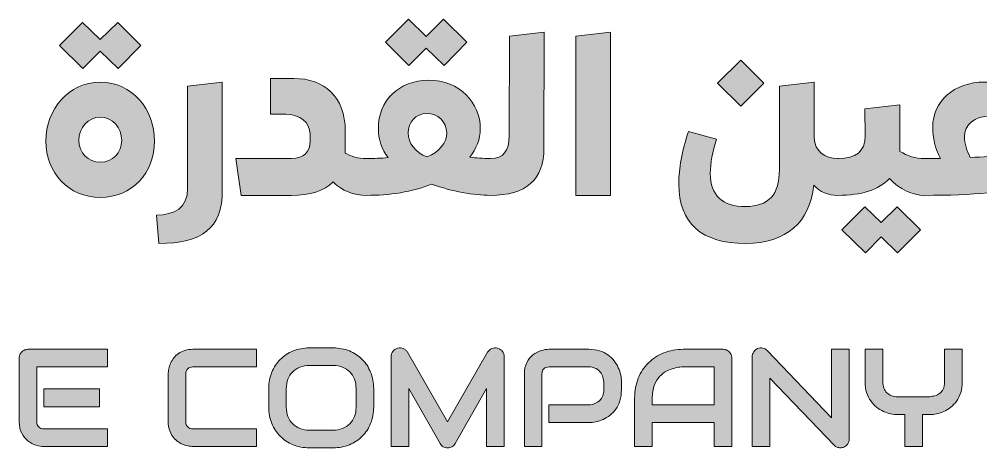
# Model space of a CAD drawing. Header units: millimetres. Extents: x 81 to 1251, y -181 to -29.
# Drawn here: x 1065.4 to 1128, y -120.3 to -92.3 of the extents above; entities that cross this region are included whole.
import ezdxf

# ---------------------------------------------------------------- set-up
doc = ezdxf.new("R2010")
doc.units = ezdxf.units.MM
doc.header["$MEASUREMENT"] = 0
doc.layers.add('Layer 1', color=7, linetype='Continuous', lineweight=0)

# ---------------------------------------------------------------- blocks, each defined once
blk = doc.blocks.new('Block_11')
at = {"layer": 'Layer 1', "true_color": 0x00b9ad, "transparency": 33554687}
h = blk.add_hatch(color=122, dxfattribs=at)
h.dxf.hatch_style = 2
edge = h.paths.add_edge_path()
edge.add_spline(control_points=[(1065.713, -113.878), (1065.643, -113.908), (1065.581, -113.949), (1065.53, -114.002), (1065.478, -114.055), (1065.438, -114.117), (1065.408, -114.187), (1065.379, -114.258), (1065.364, -114.333), (1065.364, -114.412), (1065.364, -114.412), (1065.364, -118.552), (1065.364, -118.552), (1065.364, -118.849), (1065.418, -119.1), (1065.525, -119.304), (1065.633, -119.509), (1065.767, -119.675), (1065.927, -119.803), (1066.087, -119.931), (1066.261, -120.023), (1066.45, -120.079), (1066.638, -120.135), (1066.812, -120.163), (1066.971, -120.163), (1066.971, -120.163), (1071.11, -120.163), (1071.11, -120.163), (1071.11, -120.163), (1071.11, -119.016), (1071.11, -119.016), (1071.11, -119.016), (1066.979, -119.016), (1066.979, -119.016), (1066.826, -119.016), (1066.71, -118.976), (1066.631, -118.896), (1066.552, -118.817), (1066.512, -118.702), (1066.512, -118.552), (1066.512, -118.552), (1066.512, -114.982), (1066.512, -114.982), (1066.512, -114.982), (1071.11, -114.982), (1071.11, -114.982), (1071.11, -114.982), (1071.11, -113.834), (1071.11, -113.834), (1071.11, -113.834), (1065.942, -113.834), (1065.942, -113.834), (1065.86, -113.834), (1065.783, -113.849), (1065.713, -113.878)], knot_values=[0, 0, 0, 0, 1, 1, 1, 2, 2, 2, 3, 3, 3, 4, 4, 4, 5, 5, 5, 6, 6, 6, 7, 7, 7, 8, 8, 8, 9, 9, 9, 10, 10, 10, 11, 11, 11, 12, 12, 12, 13, 13, 13, 14, 14, 14, 15, 15, 15, 16, 16, 16, 17, 17, 17, 18, 18, 18, 18], degree=3, periodic=0)
h = blk.add_hatch(color=122, dxfattribs=at)
h.dxf.hatch_style = 2
edge = h.paths.add_edge_path()
edge.add_spline(control_points=[(1076.154, -113.909), (1075.998, -113.959), (1075.86, -114.026), (1075.742, -114.11), (1075.622, -114.194), (1075.52, -114.291), (1075.435, -114.399), (1075.35, -114.508), (1075.28, -114.622), (1075.227, -114.741), (1075.174, -114.86), (1075.135, -114.981), (1075.11, -115.103), (1075.086, -115.225), (1075.072, -115.339), (1075.072, -115.445), (1075.072, -115.445), (1075.072, -118.552), (1075.072, -118.552), (1075.072, -118.749), (1075.098, -118.926), (1075.148, -119.084), (1075.198, -119.241), (1075.265, -119.38), (1075.349, -119.499), (1075.433, -119.618), (1075.529, -119.719), (1075.637, -119.803), (1075.746, -119.887), (1075.86, -119.956), (1075.98, -120.008), (1076.099, -120.061), (1076.22, -120.1), (1076.342, -120.125), (1076.463, -120.15), (1076.578, -120.163), (1076.684, -120.163), (1076.684, -120.163), (1080.823, -120.163), (1080.823, -120.163), (1080.823, -120.163), (1080.823, -119.016), (1080.823, -119.016), (1080.823, -119.016), (1076.684, -119.016), (1076.684, -119.016), (1076.536, -119.016), (1076.422, -118.975), (1076.342, -118.894), (1076.261, -118.813), (1076.22, -118.699), (1076.22, -118.552), (1076.22, -118.552), (1076.22, -115.454), (1076.22, -115.454), (1076.22, -115.298), (1076.26, -115.18), (1076.339, -115.101), (1076.418, -115.021), (1076.533, -114.982), (1076.684, -114.982), (1076.684, -114.982), (1080.823, -114.982), (1080.823, -114.982), (1080.823, -114.982), (1080.823, -113.834), (1080.823, -113.834), (1080.823, -113.834), (1076.684, -113.834), (1076.684, -113.834), (1076.487, -113.834), (1076.31, -113.859), (1076.154, -113.909)], knot_values=[0, 0, 0, 0, 1, 1, 1, 2, 2, 2, 3, 3, 3, 4, 4, 4, 5, 5, 5, 6, 6, 6, 7, 7, 7, 8, 8, 8, 9, 9, 9, 10, 10, 10, 11, 11, 11, 12, 12, 12, 13, 13, 13, 14, 14, 14, 15, 15, 15, 16, 16, 16, 17, 17, 17, 18, 18, 18, 19, 19, 19, 20, 20, 20, 21, 21, 21, 22, 22, 22, 23, 23, 23, 24, 24, 24, 24], degree=3, periodic=0)
h = blk.add_hatch(color=122, dxfattribs=at)
h.dxf.hatch_style = 2
edge = h.paths.add_edge_path()
edge.add_spline(control_points=[(1087.311, -117.603), (1087.311, -117.83), (1087.274, -118.035), (1087.202, -118.219), (1087.13, -118.403), (1087.028, -118.56), (1086.895, -118.691), (1086.763, -118.822), (1086.605, -118.924), (1086.421, -118.995), (1086.237, -119.068), (1086.034, -119.104), (1085.81, -119.104), (1085.81, -119.104), (1084.265, -119.104), (1084.265, -119.104), (1084.042, -119.104), (1083.838, -119.068), (1083.654, -118.995), (1083.47, -118.924), (1083.312, -118.822), (1083.179, -118.691), (1083.047, -118.56), (1082.945, -118.403), (1082.873, -118.219), (1082.801, -118.035), (1082.765, -117.83), (1082.765, -117.603), (1082.765, -117.603), (1082.765, -116.394), (1082.765, -116.394), (1082.765, -116.167), (1082.801, -115.962), (1082.873, -115.778), (1082.945, -115.595), (1083.047, -115.437), (1083.179, -115.306), (1083.312, -115.175), (1083.47, -115.074), (1083.654, -115.002), (1083.838, -114.929), (1084.042, -114.894), (1084.265, -114.894), (1084.265, -114.894), (1085.819, -114.894), (1085.819, -114.894), (1086.039, -114.894), (1086.242, -114.929), (1086.426, -115.002), (1086.61, -115.074), (1086.766, -115.175), (1086.898, -115.306), (1087.029, -115.437), (1087.13, -115.595), (1087.202, -115.778), (1087.274, -115.962), (1087.311, -116.167), (1087.311, -116.394), (1087.311, -116.394), (1087.311, -117.603), (1087.311, -117.603)], knot_values=[0, 0, 0, 0, 1, 1, 1, 2, 2, 2, 3, 3, 3, 4, 4, 4, 5, 5, 5, 6, 6, 6, 7, 7, 7, 8, 8, 8, 9, 9, 9, 10, 10, 10, 11, 11, 11, 12, 12, 12, 13, 13, 13, 14, 14, 14, 15, 15, 15, 16, 16, 16, 17, 17, 17, 18, 18, 18, 19, 19, 19, 20, 20, 20, 20], degree=3, periodic=0)
edge = h.paths.add_edge_path()
edge.add_spline(control_points=[(1087.707, -114.494), (1087.472, -114.26), (1087.193, -114.077), (1086.871, -113.945), (1086.549, -113.812), (1086.198, -113.746), (1085.819, -113.746), (1085.819, -113.746), (1084.265, -113.746), (1084.265, -113.746), (1083.886, -113.746), (1083.534, -113.812), (1083.21, -113.945), (1082.887, -114.077), (1082.607, -114.26), (1082.372, -114.494), (1082.137, -114.728), (1081.952, -115.007), (1081.818, -115.333), (1081.684, -115.658), (1081.618, -116.011), (1081.618, -116.394), (1081.618, -116.394), (1081.618, -117.603), (1081.618, -117.603), (1081.618, -117.989), (1081.684, -118.343), (1081.818, -118.667), (1081.952, -118.99), (1082.137, -119.27), (1082.372, -119.505), (1082.607, -119.741), (1082.887, -119.924), (1083.21, -120.055), (1083.534, -120.186), (1083.886, -120.251), (1084.265, -120.251), (1084.265, -120.251), (1085.819, -120.251), (1085.819, -120.251), (1086.198, -120.251), (1086.549, -120.186), (1086.871, -120.055), (1087.193, -119.924), (1087.472, -119.741), (1087.707, -119.505), (1087.943, -119.27), (1088.126, -118.99), (1088.259, -118.667), (1088.392, -118.343), (1088.458, -117.989), (1088.458, -117.603), (1088.458, -117.603), (1088.458, -116.394), (1088.458, -116.394), (1088.458, -116.011), (1088.392, -115.658), (1088.259, -115.333), (1088.126, -115.007), (1087.943, -114.728), (1087.707, -114.494)], knot_values=[0, 0, 0, 0, 1, 1, 1, 2, 2, 2, 3, 3, 3, 4, 4, 4, 5, 5, 5, 6, 6, 6, 7, 7, 7, 8, 8, 8, 9, 9, 9, 10, 10, 10, 11, 11, 11, 12, 12, 12, 13, 13, 13, 14, 14, 14, 15, 15, 15, 16, 16, 16, 17, 17, 17, 18, 18, 18, 19, 19, 19, 20, 20, 20, 20], degree=3, periodic=0)
h = blk.add_hatch(color=122, dxfattribs=at)
h.dxf.hatch_style = 2
edge = h.paths.add_edge_path()
edge.add_spline(control_points=[(1096.534, -113.764), (1096.405, -113.731), (1096.281, -113.739), (1096.161, -113.786), (1096.043, -113.833), (1095.949, -113.913), (1095.881, -114.024), (1095.881, -114.024), (1093.268, -118.565), (1093.268, -118.565), (1093.268, -118.565), (1090.656, -114.024), (1090.656, -114.024), (1090.624, -113.968), (1090.584, -113.92), (1090.537, -113.881), (1090.489, -113.841), (1090.437, -113.81), (1090.38, -113.788), (1090.322, -113.766), (1090.263, -113.753), (1090.201, -113.748), (1090.139, -113.744), (1090.078, -113.749), (1090.016, -113.764), (1089.889, -113.799), (1089.788, -113.868), (1089.709, -113.971), (1089.632, -114.074), (1089.592, -114.192), (1089.592, -114.324), (1089.592, -114.324), (1089.592, -120.163), (1089.592, -120.163), (1089.592, -120.163), (1090.74, -120.163), (1090.74, -120.163), (1090.74, -120.163), (1090.74, -116.394), (1090.74, -116.394), (1090.74, -116.394), (1092.783, -119.973), (1092.783, -119.973), (1092.833, -120.064), (1092.901, -120.133), (1092.988, -120.18), (1093.075, -120.228), (1093.168, -120.251), (1093.268, -120.251), (1093.371, -120.251), (1093.468, -120.228), (1093.558, -120.18), (1093.647, -120.133), (1093.717, -120.064), (1093.767, -119.973), (1093.767, -119.973), (1095.802, -116.394), (1095.802, -116.394), (1095.802, -116.394), (1095.802, -120.163), (1095.802, -120.163), (1095.802, -120.163), (1096.958, -120.163), (1096.958, -120.163), (1096.958, -120.163), (1096.958, -114.324), (1096.958, -114.324), (1096.958, -114.192), (1096.918, -114.074), (1096.839, -113.971), (1096.759, -113.868), (1096.658, -113.799), (1096.534, -113.764)], knot_values=[0, 0, 0, 0, 1, 1, 1, 2, 2, 2, 3, 3, 3, 4, 4, 4, 5, 5, 5, 6, 6, 6, 7, 7, 7, 8, 8, 8, 9, 9, 9, 10, 10, 10, 11, 11, 11, 12, 12, 12, 13, 13, 13, 14, 14, 14, 15, 15, 15, 16, 16, 16, 17, 17, 17, 18, 18, 18, 19, 19, 19, 20, 20, 20, 21, 21, 21, 22, 22, 22, 23, 23, 23, 24, 24, 24, 24], degree=3, periodic=0)
h = blk.add_hatch(color=122, dxfattribs=at)
h.dxf.hatch_style = 2
edge = h.paths.add_edge_path()
edge.add_spline(control_points=[(1104.392, -115.033), (1104.32, -114.875), (1104.229, -114.724), (1104.119, -114.58), (1104.008, -114.436), (1103.874, -114.309), (1103.717, -114.199), (1103.56, -114.088), (1103.378, -114), (1103.172, -113.933), (1102.966, -113.867), (1102.734, -113.834), (1102.474, -113.834), (1102.474, -113.834), (1099.879, -113.834), (1099.879, -113.834), (1099.721, -113.834), (1099.547, -113.863), (1099.359, -113.92), (1099.171, -113.978), (1098.996, -114.07), (1098.836, -114.196), (1098.676, -114.323), (1098.542, -114.489), (1098.434, -114.695), (1098.327, -114.901), (1098.273, -115.151), (1098.273, -115.445), (1098.273, -115.445), (1098.273, -120.163), (1098.273, -120.163), (1098.273, -120.163), (1099.421, -120.163), (1099.421, -120.163), (1099.421, -120.163), (1099.421, -115.445), (1099.421, -115.445), (1099.421, -115.295), (1099.46, -115.18), (1099.539, -115.101), (1099.619, -115.021), (1099.735, -114.982), (1099.889, -114.982), (1099.889, -114.982), (1102.474, -114.982), (1102.474, -114.982), (1102.624, -114.982), (1102.757, -115.006), (1102.872, -115.055), (1102.987, -115.103), (1103.085, -115.17), (1103.165, -115.255), (1103.246, -115.341), (1103.31, -115.444), (1103.357, -115.564), (1103.404, -115.685), (1103.435, -115.817), (1103.45, -115.961), (1103.45, -115.961), (1103.45, -116.482), (1103.45, -116.482), (1103.45, -116.629), (1103.426, -116.761), (1103.38, -116.877), (1103.332, -116.993), (1103.266, -117.093), (1103.181, -117.175), (1103.095, -117.257), (1102.993, -117.323), (1102.874, -117.371), (1102.755, -117.42), (1102.622, -117.45), (1102.474, -117.462), (1102.474, -117.462), (1099.879, -117.462), (1099.879, -117.462), (1099.879, -117.462), (1099.879, -118.61), (1099.879, -118.61), (1099.879, -118.61), (1102.474, -118.61), (1102.474, -118.61), (1102.616, -118.61), (1102.766, -118.593), (1102.927, -118.561), (1103.087, -118.528), (1103.246, -118.477), (1103.404, -118.407), (1103.561, -118.336), (1103.712, -118.245), (1103.856, -118.133), (1104, -118.021), (1104.127, -117.886), (1104.237, -117.729), (1104.348, -117.572), (1104.435, -117.39), (1104.5, -117.184), (1104.565, -116.978), (1104.597, -116.744), (1104.597, -116.482), (1104.597, -116.482), (1104.597, -115.961), (1104.597, -115.961), (1104.597, -115.82), (1104.581, -115.67), (1104.549, -115.509), (1104.516, -115.349), (1104.464, -115.19), (1104.392, -115.033)], knot_values=[0, 0, 0, 0, 1, 1, 1, 2, 2, 2, 3, 3, 3, 4, 4, 4, 5, 5, 5, 6, 6, 6, 7, 7, 7, 8, 8, 8, 9, 9, 9, 10, 10, 10, 11, 11, 11, 12, 12, 12, 13, 13, 13, 14, 14, 14, 15, 15, 15, 16, 16, 16, 17, 17, 17, 18, 18, 18, 19, 19, 19, 20, 20, 20, 21, 21, 21, 22, 22, 22, 23, 23, 23, 24, 24, 24, 25, 25, 25, 26, 26, 26, 27, 27, 27, 28, 28, 28, 29, 29, 29, 30, 30, 30, 31, 31, 31, 32, 32, 32, 33, 33, 33, 34, 34, 34, 35, 35, 35, 36, 36, 36, 36], degree=3, periodic=0)
h = blk.add_hatch(color=122, dxfattribs=at)
h.dxf.hatch_style = 2
edge = h.paths.add_edge_path()
edge.add_spline(control_points=[(1110.639, -117.462), (1110.639, -117.462), (1106.605, -117.462), (1106.605, -117.462), (1106.605, -117.462), (1106.605, -116.998), (1106.605, -116.998), (1106.605, -116.678), (1106.65, -116.405), (1106.74, -116.18), (1106.829, -115.955), (1106.943, -115.767), (1107.081, -115.617), (1107.22, -115.467), (1107.371, -115.35), (1107.536, -115.264), (1107.701, -115.179), (1107.858, -115.116), (1108.006, -115.075), (1108.155, -115.033), (1108.285, -115.007), (1108.399, -114.997), (1108.512, -114.987), (1108.587, -114.982), (1108.621, -114.982), (1108.621, -114.982), (1110.639, -114.982), (1110.639, -114.982), (1110.639, -114.982), (1110.639, -117.462), (1110.639, -117.462)], knot_values=[0, 0, 0, 0, 1, 1, 1, 2, 2, 2, 3, 3, 3, 4, 4, 4, 5, 5, 5, 6, 6, 6, 7, 7, 7, 8, 8, 8, 9, 9, 9, 10, 10, 10, 10], degree=3, periodic=0)
edge = h.paths.add_edge_path()
edge.add_spline(control_points=[(1111.619, -114.002), (1111.565, -113.949), (1111.504, -113.908), (1111.433, -113.878), (1111.362, -113.849), (1111.287, -113.834), (1111.208, -113.834), (1111.208, -113.834), (1108.621, -113.834), (1108.621, -113.834), (1108.166, -113.834), (1107.745, -113.913), (1107.359, -114.068), (1106.974, -114.224), (1106.641, -114.442), (1106.358, -114.721), (1106.075, -115.001), (1105.855, -115.335), (1105.696, -115.723), (1105.537, -116.112), (1105.458, -116.537), (1105.458, -116.998), (1105.458, -116.998), (1105.458, -120.163), (1105.458, -120.163), (1105.458, -120.163), (1106.605, -120.163), (1106.605, -120.163), (1106.605, -120.163), (1106.605, -118.61), (1106.605, -118.61), (1106.605, -118.61), (1110.639, -118.61), (1110.639, -118.61), (1110.639, -118.61), (1110.639, -120.163), (1110.639, -120.163), (1110.639, -120.163), (1111.786, -120.163), (1111.786, -120.163), (1111.786, -120.163), (1111.786, -114.412), (1111.786, -114.412), (1111.786, -114.333), (1111.771, -114.258), (1111.742, -114.187), (1111.712, -114.117), (1111.671, -114.055), (1111.619, -114.002)], knot_values=[0, 0, 0, 0, 1, 1, 1, 2, 2, 2, 3, 3, 3, 4, 4, 4, 5, 5, 5, 6, 6, 6, 7, 7, 7, 8, 8, 8, 9, 9, 9, 10, 10, 10, 11, 11, 11, 12, 12, 12, 13, 13, 13, 14, 14, 14, 15, 15, 15, 16, 16, 16, 16], degree=3, periodic=0)
h = blk.add_hatch(color=122, dxfattribs=at)
h.dxf.hatch_style = 2
edge = h.paths.add_edge_path()
edge.add_spline(control_points=[(1118.295, -118.292), (1118.295, -118.292), (1114.103, -113.918), (1114.103, -113.918), (1114.02, -113.833), (1113.922, -113.779), (1113.807, -113.757), (1113.693, -113.735), (1113.58, -113.746), (1113.471, -113.79), (1113.369, -113.837), (1113.284, -113.909), (1113.218, -114.004), (1113.152, -114.1), (1113.118, -114.207), (1113.118, -114.324), (1113.118, -114.324), (1113.118, -120.163), (1113.118, -120.163), (1113.118, -120.163), (1114.266, -120.163), (1114.266, -120.163), (1114.266, -120.163), (1114.266, -115.706), (1114.266, -115.706), (1114.266, -115.706), (1118.459, -120.083), (1118.459, -120.083), (1118.515, -120.142), (1118.578, -120.185), (1118.651, -120.211), (1118.723, -120.238), (1118.794, -120.251), (1118.865, -120.251), (1118.944, -120.251), (1119.019, -120.236), (1119.09, -120.207), (1119.161, -120.178), (1119.221, -120.137), (1119.273, -120.086), (1119.324, -120.034), (1119.365, -119.973), (1119.396, -119.902), (1119.428, -119.832), (1119.442, -119.755), (1119.442, -119.673), (1119.442, -119.673), (1119.442, -113.834), (1119.442, -113.834), (1119.442, -113.834), (1118.295, -113.834), (1118.295, -113.834), (1118.295, -113.834), (1118.295, -118.292), (1118.295, -118.292)], knot_values=[0, 0, 0, 0, 1, 1, 1, 2, 2, 2, 3, 3, 3, 4, 4, 4, 5, 5, 5, 6, 6, 6, 7, 7, 7, 8, 8, 8, 9, 9, 9, 10, 10, 10, 11, 11, 11, 12, 12, 12, 13, 13, 13, 14, 14, 14, 15, 15, 15, 16, 16, 16, 17, 17, 17, 18, 18, 18, 18], degree=3, periodic=0)
h = blk.add_hatch(color=122, dxfattribs=at)
h.dxf.hatch_style = 2
edge = h.paths.add_edge_path()
edge.add_spline(control_points=[(1125.656, -115.952), (1125.656, -116.153), (1125.626, -116.313), (1125.564, -116.434), (1125.502, -116.554), (1125.424, -116.648), (1125.33, -116.716), (1125.235, -116.784), (1125.131, -116.832), (1125.016, -116.86), (1124.902, -116.887), (1124.79, -116.91), (1124.681, -116.928), (1124.681, -116.928), (1122.612, -116.928), (1122.612, -116.928), (1122.461, -116.928), (1122.325, -116.905), (1122.203, -116.86), (1122.081, -116.814), (1121.977, -116.749), (1121.892, -116.663), (1121.807, -116.578), (1121.741, -116.476), (1121.693, -116.357), (1121.646, -116.237), (1121.623, -116.103), (1121.623, -115.952), (1121.623, -115.952), (1121.623, -113.834), (1121.623, -113.834), (1121.623, -113.834), (1120.475, -113.834), (1120.475, -113.834), (1120.475, -113.834), (1120.475, -115.952), (1120.475, -115.952), (1120.475, -116.212), (1120.509, -116.445), (1120.575, -116.652), (1120.641, -116.86), (1120.729, -117.042), (1120.84, -117.199), (1120.95, -117.357), (1121.077, -117.491), (1121.221, -117.603), (1121.365, -117.715), (1121.516, -117.807), (1121.673, -117.879), (1121.831, -117.951), (1121.99, -118.003), (1122.15, -118.036), (1122.31, -118.068), (1122.461, -118.084), (1122.602, -118.084), (1122.602, -118.084), (1123.061, -118.084), (1123.061, -118.084), (1123.061, -118.084), (1123.061, -120.163), (1123.061, -120.163), (1123.061, -120.163), (1124.218, -120.163), (1124.218, -120.163), (1124.218, -120.163), (1124.218, -118.084), (1124.218, -118.084), (1124.218, -118.084), (1124.681, -118.084), (1124.681, -118.084), (1124.822, -118.084), (1124.973, -118.068), (1125.134, -118.036), (1125.294, -118.003), (1125.452, -117.951), (1125.608, -117.879), (1125.764, -117.807), (1125.915, -117.715), (1126.061, -117.603), (1126.206, -117.491), (1126.333, -117.357), (1126.442, -117.199), (1126.551, -117.042), (1126.638, -116.86), (1126.705, -116.654), (1126.771, -116.448), (1126.804, -116.214), (1126.804, -115.952), (1126.804, -115.952), (1126.804, -113.834), (1126.804, -113.834), (1126.804, -113.834), (1125.656, -113.834), (1125.656, -113.834), (1125.656, -113.834), (1125.656, -115.952), (1125.656, -115.952)], knot_values=[0, 0, 0, 0, 1, 1, 1, 2, 2, 2, 3, 3, 3, 4, 4, 4, 5, 5, 5, 6, 6, 6, 7, 7, 7, 8, 8, 8, 9, 9, 9, 10, 10, 10, 11, 11, 11, 12, 12, 12, 13, 13, 13, 14, 14, 14, 15, 15, 15, 16, 16, 16, 17, 17, 17, 18, 18, 18, 19, 19, 19, 20, 20, 20, 21, 21, 21, 22, 22, 22, 23, 23, 23, 24, 24, 24, 25, 25, 25, 26, 26, 26, 27, 27, 27, 28, 28, 28, 29, 29, 29, 30, 30, 30, 31, 31, 31, 32, 32, 32, 32], degree=3, periodic=0)
h = blk.add_hatch(color=122, dxfattribs=at)
h.dxf.hatch_style = 2
h.paths.add_polyline_path([(1070.593, -117.577), (1070.593, -116.421), (1066.971, -116.421), (1066.971, -117.577)])
at = {"layer": 'Layer 1'}
blk.add_lwpolyline([(1070.593, -117.577), (1070.593, -116.421), (1066.971, -116.421), (1066.971, -117.577)], close=True, dxfattribs=at)
for points, knots in [([(1065.713, -113.878), (1065.643, -113.908), (1065.581, -113.949), (1065.53, -114.002), (1065.478, -114.055), (1065.438, -114.117), (1065.408, -114.187), (1065.379, -114.258), (1065.364, -114.333), (1065.364, -114.412), (1065.364, -114.412), (1065.364, -118.552), (1065.364, -118.552), (1065.364, -118.849), (1065.418, -119.1), (1065.525, -119.304), (1065.633, -119.509), (1065.767, -119.675), (1065.927, -119.803), (1066.087, -119.931), (1066.261, -120.023), (1066.45, -120.079), (1066.638, -120.135), (1066.812, -120.163), (1066.971, -120.163), (1066.971, -120.163), (1071.11, -120.163), (1071.11, -120.163), (1071.11, -120.163), (1071.11, -119.016), (1071.11, -119.016), (1071.11, -119.016), (1066.979, -119.016), (1066.979, -119.016), (1066.826, -119.016), (1066.71, -118.976), (1066.631, -118.896), (1066.552, -118.817), (1066.512, -118.702), (1066.512, -118.552), (1066.512, -118.552), (1066.512, -114.982), (1066.512, -114.982), (1066.512, -114.982), (1071.11, -114.982), (1071.11, -114.982), (1071.11, -114.982), (1071.11, -113.834), (1071.11, -113.834), (1071.11, -113.834), (1065.942, -113.834), (1065.942, -113.834), (1065.86, -113.834), (1065.783, -113.849), (1065.713, -113.878)], [0, 0, 0, 0, 1, 1, 1, 2, 2, 2, 3, 3, 3, 4, 4, 4, 5, 5, 5, 6, 6, 6, 7, 7, 7, 8, 8, 8, 9, 9, 9, 10, 10, 10, 11, 11, 11, 12, 12, 12, 13, 13, 13, 14, 14, 14, 15, 15, 15, 16, 16, 16, 17, 17, 17, 18, 18, 18, 18]), ([(1076.154, -113.909), (1075.998, -113.959), (1075.86, -114.026), (1075.742, -114.11), (1075.622, -114.194), (1075.52, -114.291), (1075.435, -114.399), (1075.35, -114.508), (1075.28, -114.622), (1075.227, -114.741), (1075.174, -114.86), (1075.135, -114.981), (1075.11, -115.103), (1075.086, -115.225), (1075.072, -115.339), (1075.072, -115.445), (1075.072, -115.445), (1075.072, -118.552), (1075.072, -118.552), (1075.072, -118.749), (1075.098, -118.926), (1075.148, -119.084), (1075.198, -119.241), (1075.265, -119.38), (1075.349, -119.499), (1075.433, -119.618), (1075.529, -119.719), (1075.637, -119.803), (1075.746, -119.887), (1075.86, -119.956), (1075.98, -120.008), (1076.099, -120.061), (1076.22, -120.1), (1076.342, -120.125), (1076.463, -120.15), (1076.578, -120.163), (1076.684, -120.163), (1076.684, -120.163), (1080.823, -120.163), (1080.823, -120.163), (1080.823, -120.163), (1080.823, -119.016), (1080.823, -119.016), (1080.823, -119.016), (1076.684, -119.016), (1076.684, -119.016), (1076.536, -119.016), (1076.422, -118.975), (1076.342, -118.894), (1076.261, -118.813), (1076.22, -118.699), (1076.22, -118.552), (1076.22, -118.552), (1076.22, -115.454), (1076.22, -115.454), (1076.22, -115.298), (1076.26, -115.18), (1076.339, -115.101), (1076.418, -115.021), (1076.533, -114.982), (1076.684, -114.982), (1076.684, -114.982), (1080.823, -114.982), (1080.823, -114.982), (1080.823, -114.982), (1080.823, -113.834), (1080.823, -113.834), (1080.823, -113.834), (1076.684, -113.834), (1076.684, -113.834), (1076.487, -113.834), (1076.31, -113.859), (1076.154, -113.909)], [0, 0, 0, 0, 1, 1, 1, 2, 2, 2, 3, 3, 3, 4, 4, 4, 5, 5, 5, 6, 6, 6, 7, 7, 7, 8, 8, 8, 9, 9, 9, 10, 10, 10, 11, 11, 11, 12, 12, 12, 13, 13, 13, 14, 14, 14, 15, 15, 15, 16, 16, 16, 17, 17, 17, 18, 18, 18, 19, 19, 19, 20, 20, 20, 21, 21, 21, 22, 22, 22, 23, 23, 23, 24, 24, 24, 24]), ([(1087.707, -114.494), (1087.472, -114.26), (1087.193, -114.077), (1086.871, -113.945), (1086.549, -113.812), (1086.198, -113.746), (1085.819, -113.746), (1085.819, -113.746), (1084.265, -113.746), (1084.265, -113.746), (1083.886, -113.746), (1083.534, -113.812), (1083.21, -113.945), (1082.887, -114.077), (1082.607, -114.26), (1082.372, -114.494), (1082.137, -114.728), (1081.952, -115.007), (1081.818, -115.333), (1081.684, -115.658), (1081.618, -116.011), (1081.618, -116.394), (1081.618, -116.394), (1081.618, -117.603), (1081.618, -117.603), (1081.618, -117.989), (1081.684, -118.343), (1081.818, -118.667), (1081.952, -118.99), (1082.137, -119.27), (1082.372, -119.505), (1082.607, -119.741), (1082.887, -119.924), (1083.21, -120.055), (1083.534, -120.186), (1083.886, -120.251), (1084.265, -120.251), (1084.265, -120.251), (1085.819, -120.251), (1085.819, -120.251), (1086.198, -120.251), (1086.549, -120.186), (1086.871, -120.055), (1087.193, -119.924), (1087.472, -119.741), (1087.707, -119.505), (1087.943, -119.27), (1088.126, -118.99), (1088.259, -118.667), (1088.392, -118.343), (1088.458, -117.989), (1088.458, -117.603), (1088.458, -117.603), (1088.458, -116.394), (1088.458, -116.394), (1088.458, -116.011), (1088.392, -115.658), (1088.259, -115.333), (1088.126, -115.007), (1087.943, -114.728), (1087.707, -114.494)], [0, 0, 0, 0, 1, 1, 1, 2, 2, 2, 3, 3, 3, 4, 4, 4, 5, 5, 5, 6, 6, 6, 7, 7, 7, 8, 8, 8, 9, 9, 9, 10, 10, 10, 11, 11, 11, 12, 12, 12, 13, 13, 13, 14, 14, 14, 15, 15, 15, 16, 16, 16, 17, 17, 17, 18, 18, 18, 19, 19, 19, 20, 20, 20, 20]), ([(1096.534, -113.764), (1096.405, -113.731), (1096.281, -113.739), (1096.161, -113.786), (1096.043, -113.833), (1095.949, -113.913), (1095.881, -114.024), (1095.881, -114.024), (1093.268, -118.565), (1093.268, -118.565), (1093.268, -118.565), (1090.656, -114.024), (1090.656, -114.024), (1090.624, -113.968), (1090.584, -113.92), (1090.537, -113.881), (1090.489, -113.841), (1090.437, -113.81), (1090.38, -113.788), (1090.322, -113.766), (1090.263, -113.753), (1090.201, -113.748), (1090.139, -113.744), (1090.078, -113.749), (1090.016, -113.764), (1089.889, -113.799), (1089.788, -113.868), (1089.709, -113.971), (1089.632, -114.074), (1089.592, -114.192), (1089.592, -114.324), (1089.592, -114.324), (1089.592, -120.163), (1089.592, -120.163), (1089.592, -120.163), (1090.74, -120.163), (1090.74, -120.163), (1090.74, -120.163), (1090.74, -116.394), (1090.74, -116.394), (1090.74, -116.394), (1092.783, -119.973), (1092.783, -119.973), (1092.833, -120.064), (1092.901, -120.133), (1092.988, -120.18), (1093.075, -120.228), (1093.168, -120.251), (1093.268, -120.251), (1093.371, -120.251), (1093.468, -120.228), (1093.558, -120.18), (1093.647, -120.133), (1093.717, -120.064), (1093.767, -119.973), (1093.767, -119.973), (1095.802, -116.394), (1095.802, -116.394), (1095.802, -116.394), (1095.802, -120.163), (1095.802, -120.163), (1095.802, -120.163), (1096.958, -120.163), (1096.958, -120.163), (1096.958, -120.163), (1096.958, -114.324), (1096.958, -114.324), (1096.958, -114.192), (1096.918, -114.074), (1096.839, -113.971), (1096.759, -113.868), (1096.658, -113.799), (1096.534, -113.764)], [0, 0, 0, 0, 1, 1, 1, 2, 2, 2, 3, 3, 3, 4, 4, 4, 5, 5, 5, 6, 6, 6, 7, 7, 7, 8, 8, 8, 9, 9, 9, 10, 10, 10, 11, 11, 11, 12, 12, 12, 13, 13, 13, 14, 14, 14, 15, 15, 15, 16, 16, 16, 17, 17, 17, 18, 18, 18, 19, 19, 19, 20, 20, 20, 21, 21, 21, 22, 22, 22, 23, 23, 23, 24, 24, 24, 24]), ([(1104.392, -115.033), (1104.32, -114.875), (1104.229, -114.724), (1104.119, -114.58), (1104.008, -114.436), (1103.874, -114.309), (1103.717, -114.199), (1103.56, -114.088), (1103.378, -114), (1103.172, -113.933), (1102.966, -113.867), (1102.734, -113.834), (1102.474, -113.834), (1102.474, -113.834), (1099.879, -113.834), (1099.879, -113.834), (1099.721, -113.834), (1099.547, -113.863), (1099.359, -113.92), (1099.171, -113.978), (1098.996, -114.07), (1098.836, -114.196), (1098.676, -114.323), (1098.542, -114.489), (1098.434, -114.695), (1098.327, -114.901), (1098.273, -115.151), (1098.273, -115.445), (1098.273, -115.445), (1098.273, -120.163), (1098.273, -120.163), (1098.273, -120.163), (1099.421, -120.163), (1099.421, -120.163), (1099.421, -120.163), (1099.421, -115.445), (1099.421, -115.445), (1099.421, -115.295), (1099.46, -115.18), (1099.539, -115.101), (1099.619, -115.021), (1099.735, -114.982), (1099.889, -114.982), (1099.889, -114.982), (1102.474, -114.982), (1102.474, -114.982), (1102.624, -114.982), (1102.757, -115.006), (1102.872, -115.055), (1102.987, -115.103), (1103.085, -115.17), (1103.165, -115.255), (1103.246, -115.341), (1103.31, -115.444), (1103.357, -115.564), (1103.404, -115.685), (1103.435, -115.817), (1103.45, -115.961), (1103.45, -115.961), (1103.45, -116.482), (1103.45, -116.482), (1103.45, -116.629), (1103.426, -116.761), (1103.38, -116.877), (1103.332, -116.993), (1103.266, -117.093), (1103.181, -117.175), (1103.095, -117.257), (1102.993, -117.323), (1102.874, -117.371), (1102.755, -117.42), (1102.622, -117.45), (1102.474, -117.462), (1102.474, -117.462), (1099.879, -117.462), (1099.879, -117.462), (1099.879, -117.462), (1099.879, -118.61), (1099.879, -118.61), (1099.879, -118.61), (1102.474, -118.61), (1102.474, -118.61), (1102.616, -118.61), (1102.766, -118.593), (1102.927, -118.561), (1103.087, -118.528), (1103.246, -118.477), (1103.404, -118.407), (1103.561, -118.336), (1103.712, -118.245), (1103.856, -118.133), (1104, -118.021), (1104.127, -117.886), (1104.237, -117.729), (1104.348, -117.572), (1104.435, -117.39), (1104.5, -117.184), (1104.565, -116.978), (1104.597, -116.744), (1104.597, -116.482), (1104.597, -116.482), (1104.597, -115.961), (1104.597, -115.961), (1104.597, -115.82), (1104.581, -115.67), (1104.549, -115.509), (1104.516, -115.349), (1104.464, -115.19), (1104.392, -115.033)], [0, 0, 0, 0, 1, 1, 1, 2, 2, 2, 3, 3, 3, 4, 4, 4, 5, 5, 5, 6, 6, 6, 7, 7, 7, 8, 8, 8, 9, 9, 9, 10, 10, 10, 11, 11, 11, 12, 12, 12, 13, 13, 13, 14, 14, 14, 15, 15, 15, 16, 16, 16, 17, 17, 17, 18, 18, 18, 19, 19, 19, 20, 20, 20, 21, 21, 21, 22, 22, 22, 23, 23, 23, 24, 24, 24, 25, 25, 25, 26, 26, 26, 27, 27, 27, 28, 28, 28, 29, 29, 29, 30, 30, 30, 31, 31, 31, 32, 32, 32, 33, 33, 33, 34, 34, 34, 35, 35, 35, 36, 36, 36, 36]), ([(1111.619, -114.002), (1111.565, -113.949), (1111.504, -113.908), (1111.433, -113.878), (1111.362, -113.849), (1111.287, -113.834), (1111.208, -113.834), (1111.208, -113.834), (1108.621, -113.834), (1108.621, -113.834), (1108.166, -113.834), (1107.745, -113.913), (1107.359, -114.068), (1106.974, -114.224), (1106.641, -114.442), (1106.358, -114.721), (1106.075, -115.001), (1105.855, -115.335), (1105.696, -115.723), (1105.537, -116.112), (1105.458, -116.537), (1105.458, -116.998), (1105.458, -116.998), (1105.458, -120.163), (1105.458, -120.163), (1105.458, -120.163), (1106.605, -120.163), (1106.605, -120.163), (1106.605, -120.163), (1106.605, -118.61), (1106.605, -118.61), (1106.605, -118.61), (1110.639, -118.61), (1110.639, -118.61), (1110.639, -118.61), (1110.639, -120.163), (1110.639, -120.163), (1110.639, -120.163), (1111.786, -120.163), (1111.786, -120.163), (1111.786, -120.163), (1111.786, -114.412), (1111.786, -114.412), (1111.786, -114.333), (1111.771, -114.258), (1111.742, -114.187), (1111.712, -114.117), (1111.671, -114.055), (1111.619, -114.002)], [0, 0, 0, 0, 1, 1, 1, 2, 2, 2, 3, 3, 3, 4, 4, 4, 5, 5, 5, 6, 6, 6, 7, 7, 7, 8, 8, 8, 9, 9, 9, 10, 10, 10, 11, 11, 11, 12, 12, 12, 13, 13, 13, 14, 14, 14, 15, 15, 15, 16, 16, 16, 16]), ([(1118.295, -118.292), (1118.295, -118.292), (1114.103, -113.918), (1114.103, -113.918), (1114.02, -113.833), (1113.922, -113.779), (1113.807, -113.757), (1113.693, -113.735), (1113.58, -113.746), (1113.471, -113.79), (1113.369, -113.837), (1113.284, -113.909), (1113.218, -114.004), (1113.152, -114.1), (1113.118, -114.207), (1113.118, -114.324), (1113.118, -114.324), (1113.118, -120.163), (1113.118, -120.163), (1113.118, -120.163), (1114.266, -120.163), (1114.266, -120.163), (1114.266, -120.163), (1114.266, -115.706), (1114.266, -115.706), (1114.266, -115.706), (1118.459, -120.083), (1118.459, -120.083), (1118.515, -120.142), (1118.578, -120.185), (1118.651, -120.211), (1118.723, -120.238), (1118.794, -120.251), (1118.865, -120.251), (1118.944, -120.251), (1119.019, -120.236), (1119.09, -120.207), (1119.161, -120.178), (1119.221, -120.137), (1119.273, -120.086), (1119.324, -120.034), (1119.365, -119.973), (1119.396, -119.902), (1119.428, -119.832), (1119.442, -119.755), (1119.442, -119.673), (1119.442, -119.673), (1119.442, -113.834), (1119.442, -113.834), (1119.442, -113.834), (1118.295, -113.834), (1118.295, -113.834), (1118.295, -113.834), (1118.295, -118.292), (1118.295, -118.292)], [0, 0, 0, 0, 1, 1, 1, 2, 2, 2, 3, 3, 3, 4, 4, 4, 5, 5, 5, 6, 6, 6, 7, 7, 7, 8, 8, 8, 9, 9, 9, 10, 10, 10, 11, 11, 11, 12, 12, 12, 13, 13, 13, 14, 14, 14, 15, 15, 15, 16, 16, 16, 17, 17, 17, 18, 18, 18, 18]), ([(1125.656, -115.952), (1125.656, -116.153), (1125.626, -116.313), (1125.564, -116.434), (1125.502, -116.554), (1125.424, -116.648), (1125.33, -116.716), (1125.235, -116.784), (1125.131, -116.832), (1125.016, -116.86), (1124.902, -116.887), (1124.79, -116.91), (1124.681, -116.928), (1124.681, -116.928), (1122.612, -116.928), (1122.612, -116.928), (1122.461, -116.928), (1122.325, -116.905), (1122.203, -116.86), (1122.081, -116.814), (1121.977, -116.749), (1121.892, -116.663), (1121.807, -116.578), (1121.741, -116.476), (1121.693, -116.357), (1121.646, -116.237), (1121.623, -116.103), (1121.623, -115.952), (1121.623, -115.952), (1121.623, -113.834), (1121.623, -113.834), (1121.623, -113.834), (1120.475, -113.834), (1120.475, -113.834), (1120.475, -113.834), (1120.475, -115.952), (1120.475, -115.952), (1120.475, -116.212), (1120.509, -116.445), (1120.575, -116.652), (1120.641, -116.86), (1120.729, -117.042), (1120.84, -117.199), (1120.95, -117.357), (1121.077, -117.491), (1121.221, -117.603), (1121.365, -117.715), (1121.516, -117.807), (1121.673, -117.879), (1121.831, -117.951), (1121.99, -118.003), (1122.15, -118.036), (1122.31, -118.068), (1122.461, -118.084), (1122.602, -118.084), (1122.602, -118.084), (1123.061, -118.084), (1123.061, -118.084), (1123.061, -118.084), (1123.061, -120.163), (1123.061, -120.163), (1123.061, -120.163), (1124.218, -120.163), (1124.218, -120.163), (1124.218, -120.163), (1124.218, -118.084), (1124.218, -118.084), (1124.218, -118.084), (1124.681, -118.084), (1124.681, -118.084), (1124.822, -118.084), (1124.973, -118.068), (1125.134, -118.036), (1125.294, -118.003), (1125.452, -117.951), (1125.608, -117.879), (1125.764, -117.807), (1125.915, -117.715), (1126.061, -117.603), (1126.206, -117.491), (1126.333, -117.357), (1126.442, -117.199), (1126.551, -117.042), (1126.638, -116.86), (1126.705, -116.654), (1126.771, -116.448), (1126.804, -116.214), (1126.804, -115.952), (1126.804, -115.952), (1126.804, -113.834), (1126.804, -113.834), (1126.804, -113.834), (1125.656, -113.834), (1125.656, -113.834), (1125.656, -113.834), (1125.656, -115.952), (1125.656, -115.952)], [0, 0, 0, 0, 1, 1, 1, 2, 2, 2, 3, 3, 3, 4, 4, 4, 5, 5, 5, 6, 6, 6, 7, 7, 7, 8, 8, 8, 9, 9, 9, 10, 10, 10, 11, 11, 11, 12, 12, 12, 13, 13, 13, 14, 14, 14, 15, 15, 15, 16, 16, 16, 17, 17, 17, 18, 18, 18, 19, 19, 19, 20, 20, 20, 21, 21, 21, 22, 22, 22, 23, 23, 23, 24, 24, 24, 25, 25, 25, 26, 26, 26, 27, 27, 27, 28, 28, 28, 29, 29, 29, 30, 30, 30, 31, 31, 31, 32, 32, 32, 32]), ([(1087.311, -117.603), (1087.311, -117.83), (1087.274, -118.035), (1087.202, -118.219), (1087.13, -118.403), (1087.028, -118.56), (1086.895, -118.691), (1086.763, -118.822), (1086.605, -118.924), (1086.421, -118.995), (1086.237, -119.068), (1086.034, -119.104), (1085.81, -119.104), (1085.81, -119.104), (1084.265, -119.104), (1084.265, -119.104), (1084.042, -119.104), (1083.838, -119.068), (1083.654, -118.995), (1083.47, -118.924), (1083.312, -118.822), (1083.179, -118.691), (1083.047, -118.56), (1082.945, -118.403), (1082.873, -118.219), (1082.801, -118.035), (1082.765, -117.83), (1082.765, -117.603), (1082.765, -117.603), (1082.765, -116.394), (1082.765, -116.394), (1082.765, -116.167), (1082.801, -115.962), (1082.873, -115.778), (1082.945, -115.595), (1083.047, -115.437), (1083.179, -115.306), (1083.312, -115.175), (1083.47, -115.074), (1083.654, -115.002), (1083.838, -114.929), (1084.042, -114.894), (1084.265, -114.894), (1084.265, -114.894), (1085.819, -114.894), (1085.819, -114.894), (1086.039, -114.894), (1086.242, -114.929), (1086.426, -115.002), (1086.61, -115.074), (1086.766, -115.175), (1086.898, -115.306), (1087.029, -115.437), (1087.13, -115.595), (1087.202, -115.778), (1087.274, -115.962), (1087.311, -116.167), (1087.311, -116.394), (1087.311, -116.394), (1087.311, -117.603), (1087.311, -117.603)], [0, 0, 0, 0, 1, 1, 1, 2, 2, 2, 3, 3, 3, 4, 4, 4, 5, 5, 5, 6, 6, 6, 7, 7, 7, 8, 8, 8, 9, 9, 9, 10, 10, 10, 11, 11, 11, 12, 12, 12, 13, 13, 13, 14, 14, 14, 15, 15, 15, 16, 16, 16, 17, 17, 17, 18, 18, 18, 19, 19, 19, 20, 20, 20, 20]), ([(1110.639, -117.462), (1110.639, -117.462), (1106.605, -117.462), (1106.605, -117.462), (1106.605, -117.462), (1106.605, -116.998), (1106.605, -116.998), (1106.605, -116.678), (1106.65, -116.405), (1106.74, -116.18), (1106.829, -115.955), (1106.943, -115.767), (1107.081, -115.617), (1107.22, -115.467), (1107.371, -115.35), (1107.536, -115.264), (1107.701, -115.179), (1107.858, -115.116), (1108.006, -115.075), (1108.155, -115.033), (1108.285, -115.007), (1108.399, -114.997), (1108.512, -114.987), (1108.587, -114.982), (1108.621, -114.982), (1108.621, -114.982), (1110.639, -114.982), (1110.639, -114.982), (1110.639, -114.982), (1110.639, -117.462), (1110.639, -117.462)], [0, 0, 0, 0, 1, 1, 1, 2, 2, 2, 3, 3, 3, 4, 4, 4, 5, 5, 5, 6, 6, 6, 7, 7, 7, 8, 8, 8, 9, 9, 9, 10, 10, 10, 10])]:
    blk.add_open_spline(points, degree=3, knots=knots, dxfattribs=at)
blk = doc.blocks.new('Block_12')
at = {"layer": 'Layer 1', "true_color": 0x414042, "transparency": 33554687}
h = blk.add_hatch(color=250, dxfattribs=at)
h.dxf.hatch_style = 2
h.paths.add_polyline_path([(1070.643, -94.409), (1071.808, -95.545), (1073.294, -94.031), (1071.779, -92.53), (1070.643, -93.652), (1069.492, -92.53), (1067.992, -94.031), (1069.507, -95.545)])
h = blk.add_hatch(color=250, dxfattribs=at)
h.dxf.hatch_style = 2
h.paths.add_polyline_path([(1091.877, -94.205), (1093.042, -95.341), (1094.528, -93.827), (1093.013, -92.327), (1091.877, -93.448), (1090.727, -92.327), (1089.226, -93.827), (1090.741, -95.341)])
h = blk.add_hatch(color=250, dxfattribs=at)
h.dxf.hatch_style = 2
edge = h.paths.add_edge_path()
edge.add_spline(control_points=[(1091.95, -101.299), (1091.149, -101.008), (1090.697, -100.381), (1090.697, -99.74), (1090.697, -99.056), (1091.178, -98.473), (1091.936, -98.473), (1092.591, -98.473), (1093.218, -98.983), (1093.218, -99.74), (1093.218, -100.367), (1092.736, -100.964), (1091.95, -101.299)], knot_values=[0, 0, 0, 0, 1, 1, 1, 2, 2, 2, 3, 3, 3, 4, 4, 4, 4], degree=3, periodic=0)
edge = h.paths.add_edge_path()
edge.add_spline(control_points=[(1097.28, -99.9), (1097.28, -100.935), (1096.902, -101.401), (1096.071, -101.401), (1096.069, -101.401), (1096.067, -101.403), (1096.064, -101.403), (1096.062, -101.403), (1096.06, -101.401), (1096.057, -101.401), (1095.562, -101.401), (1095.125, -101.372), (1094.717, -101.313), (1095.14, -100.774), (1095.402, -100.148), (1095.402, -99.449), (1095.402, -97.788), (1094.062, -96.303), (1092.052, -96.303), (1090.056, -96.303), (1088.76, -97.687), (1088.76, -99.434), (1088.76, -100.163), (1088.993, -100.804), (1089.401, -101.343), (1088.95, -101.386), (1088.469, -101.401), (1087.989, -101.401), (1087.421, -101.401), (1086.984, -101.27), (1086.591, -101.051), (1086.606, -100.949), (1086.606, -100.847), (1086.606, -100.745), (1086.606, -100.745), (1086.606, -99.609), (1086.606, -99.609), (1086.606, -97.381), (1085.236, -96.186), (1083.255, -96.186), (1083.255, -96.186), (1081.741, -96.186), (1081.741, -96.186), (1081.741, -96.186), (1081.741, -98.517), (1081.741, -98.517), (1081.741, -98.517), (1082.731, -98.517), (1082.731, -98.517), (1083.663, -98.517), (1084.304, -99.041), (1084.319, -99.813), (1084.319, -99.813), (1084.319, -100.279), (1084.319, -100.279), (1084.319, -100.949), (1083.926, -101.401), (1083.109, -101.401), (1083.109, -101.401), (1079.468, -101.401), (1079.468, -101.401), (1079.468, -101.401), (1079.818, -103.804), (1079.818, -103.804), (1079.818, -103.804), (1083.081, -103.804), (1083.081, -103.804), (1084.319, -103.804), (1085.236, -103.513), (1085.819, -102.93), (1086.402, -103.498), (1087.143, -103.804), (1087.988, -103.804), (1087.988, -103.804), (1087.988, -103.804), (1087.988, -103.804), (1087.988, -103.804), (1087.989, -103.804), (1087.989, -103.804), (1087.989, -103.804), (1087.989, -103.804), (1087.989, -103.804), (1087.989, -103.804), (1087.989, -103.804), (1087.989, -103.804), (1089.46, -103.804), (1090.989, -103.586), (1092.227, -103.076), (1093.61, -103.557), (1094.935, -103.804), (1096.057, -103.804), (1096.057, -103.804), (1096.057, -103.804), (1096.057, -103.804), (1096.057, -103.804), (1096.057, -103.804), (1096.057, -103.804), (1096.057, -103.804), (1096.057, -103.804), (1096.057, -103.804), (1096.057, -103.804), (1096.057, -103.804), (1096.058, -103.804), (1098.402, -103.804), (1099.552, -102.77), (1099.552, -100.716), (1099.552, -100.716), (1099.567, -93.171), (1099.567, -93.171), (1099.567, -93.171), (1097.295, -93.433), (1097.295, -93.433), (1097.295, -93.433), (1097.28, -99.9), (1097.28, -99.9)], knot_values=[0, 0, 0, 0, 1, 1, 1, 2, 2, 2, 3, 3, 3, 4, 4, 4, 5, 5, 5, 6, 6, 6, 7, 7, 7, 8, 8, 8, 9, 9, 9, 10, 10, 10, 11, 11, 11, 12, 12, 12, 13, 13, 13, 14, 14, 14, 15, 15, 15, 16, 16, 16, 17, 17, 17, 18, 18, 18, 19, 19, 19, 20, 20, 20, 21, 21, 21, 22, 22, 22, 23, 23, 23, 24, 24, 24, 25, 25, 25, 26, 26, 26, 27, 27, 27, 28, 28, 28, 29, 29, 29, 30, 30, 30, 31, 31, 31, 32, 32, 32, 33, 33, 33, 34, 34, 34, 35, 35, 35, 36, 36, 36, 37, 37, 37, 38, 38, 38, 38], degree=3, periodic=0)
h = blk.add_hatch(color=250, dxfattribs=at)
h.dxf.hatch_style = 2
h.paths.add_polyline_path([(1101.621, -103.804), (1103.893, -103.804), (1103.893, -93.171), (1101.621, -93.433)])
h = blk.add_hatch(color=250, dxfattribs=at)
h.dxf.hatch_style = 2
h.paths.add_polyline_path([(1113.884, -96.492), (1112.368, -94.992), (1110.854, -96.492), (1112.383, -97.992)])
h = blk.add_hatch(color=250, dxfattribs=at)
h.dxf.hatch_style = 2
edge = h.paths.add_edge_path()
edge.add_spline(control_points=[(1070.657, -101.649), (1069.841, -101.649), (1069.244, -101.022), (1069.244, -100.221), (1069.244, -99.405), (1069.841, -98.706), (1070.657, -98.706), (1071.459, -98.706), (1072.041, -99.405), (1072.041, -100.221), (1072.041, -101.022), (1071.459, -101.649), (1070.657, -101.649)], knot_values=[0, 0, 0, 0, 1, 1, 1, 2, 2, 2, 3, 3, 3, 4, 4, 4, 4], degree=3, periodic=0)
edge = h.paths.add_edge_path()
edge.add_spline(control_points=[(1070.657, -96.434), (1068.575, -96.434), (1067.103, -98.196), (1067.103, -100.265), (1067.103, -102.333), (1068.575, -103.935), (1070.657, -103.935), (1072.711, -103.935), (1074.182, -102.333), (1074.182, -100.265), (1074.182, -98.196), (1072.711, -96.434), (1070.657, -96.434)], knot_values=[0, 0, 0, 0, 1, 1, 1, 2, 2, 2, 3, 3, 3, 4, 4, 4, 4], degree=3, periodic=0)
h = blk.add_hatch(color=250, dxfattribs=at)
h.dxf.hatch_style = 2
edge = h.paths.add_edge_path()
edge.add_spline(control_points=[(1076.337, -103.367), (1076.337, -104.62), (1075.478, -105.086), (1074.298, -105.086), (1074.298, -105.086), (1074.458, -106.936), (1074.458, -106.936), (1077.24, -106.936), (1078.595, -105.989), (1078.595, -103.469), (1078.595, -103.469), (1078.595, -96.42), (1078.595, -96.42), (1078.595, -96.42), (1076.323, -96.696), (1076.323, -96.696), (1076.323, -96.696), (1076.337, -103.367), (1076.337, -103.367)], knot_values=[0, 0, 0, 0, 1, 1, 1, 2, 2, 2, 3, 3, 3, 4, 4, 4, 5, 5, 5, 6, 6, 6, 6], degree=3, periodic=0)
h = blk.add_hatch(color=250, dxfattribs=at)
h.dxf.hatch_style = 2
edge = h.paths.add_edge_path()
edge.add_spline(control_points=[(1126.948, -99.988), (1126.948, -99.201), (1127.589, -98.633), (1128.638, -98.633), (1129.074, -98.633), (1129.672, -98.735), (1130.531, -98.968), (1130.531, -98.968), (1131.142, -97.031), (1131.142, -97.031), (1129.934, -96.623), (1129.002, -96.42), (1128.259, -96.42), (1126.249, -96.42), (1124.88, -97.687), (1124.88, -99.362), (1124.88, -100.061), (1125.039, -100.702), (1125.375, -101.401), (1125.375, -101.401), (1124.341, -101.401), (1124.341, -101.401), (1123.773, -101.401), (1123.219, -101.241), (1122.739, -100.935), (1122.739, -100.935), (1122.739, -100.745), (1122.739, -100.745), (1122.739, -100.745), (1122.739, -97.905), (1122.739, -97.905), (1122.739, -97.905), (1120.466, -98.167), (1120.466, -98.167), (1120.466, -98.167), (1120.481, -99.915), (1120.481, -99.915), (1120.481, -100.964), (1119.869, -101.401), (1118.733, -101.401), (1118.727, -101.401), (1118.725, -101.406), (1118.719, -101.406), (1118.713, -101.406), (1118.711, -101.401), (1118.705, -101.401), (1117.831, -101.401), (1117.19, -100.92), (1117.161, -100.061), (1117.161, -100.061), (1117.161, -96.42), (1117.161, -96.42), (1117.161, -96.42), (1114.889, -96.696), (1114.889, -96.696), (1114.889, -96.696), (1114.889, -102.129), (1114.889, -102.129), (1114.903, -103.761), (1114.16, -104.533), (1112.689, -104.533), (1111.174, -104.533), (1110.402, -103.819), (1110.388, -102.377), (1110.388, -101.678), (1110.533, -100.979), (1110.796, -100.148), (1110.796, -100.148), (1108.96, -99.653), (1108.96, -99.653), (1108.538, -100.935), (1108.334, -102.056), (1108.334, -103.047), (1108.334, -105.654), (1109.849, -106.936), (1112.689, -106.936), (1115.355, -106.936), (1116.884, -105.523), (1117.131, -103.149), (1117.511, -103.571), (1118.063, -103.804), (1118.704, -103.804), (1118.704, -103.804), (1118.704, -103.804), (1118.704, -103.804), (1118.704, -103.804), (1118.704, -103.804), (1118.705, -103.804), (1118.705, -103.804), (1118.705, -103.804), (1118.705, -103.804), (1118.705, -103.804), (1118.705, -103.804), (1118.705, -103.804), (1120.234, -103.804), (1121.384, -103.44), (1122.054, -102.712), (1122.738, -103.411), (1123.568, -103.804), (1124.34, -103.804), (1124.34, -103.804), (1124.34, -103.804), (1124.34, -103.804), (1124.341, -103.804), (1124.341, -103.804), (1124.341, -103.804), (1124.341, -103.804), (1124.341, -103.804), (1124.341, -103.804), (1124.341, -103.804), (1124.341, -103.804), (1124.341, -103.804), (1127.603, -103.804), (1129.643, -103.571), (1131.594, -103.207), (1131.594, -103.207), (1132.075, -100.789), (1132.075, -100.789), (1130.327, -101.081), (1128.958, -101.255), (1127.326, -101.343), (1127.093, -100.891), (1126.948, -100.411), (1126.948, -99.988)], knot_values=[0, 0, 0, 0, 1, 1, 1, 2, 2, 2, 3, 3, 3, 4, 4, 4, 5, 5, 5, 6, 6, 6, 7, 7, 7, 8, 8, 8, 9, 9, 9, 10, 10, 10, 11, 11, 11, 12, 12, 12, 13, 13, 13, 14, 14, 14, 15, 15, 15, 16, 16, 16, 17, 17, 17, 18, 18, 18, 19, 19, 19, 20, 20, 20, 21, 21, 21, 22, 22, 22, 23, 23, 23, 24, 24, 24, 25, 25, 25, 26, 26, 26, 27, 27, 27, 28, 28, 28, 29, 29, 29, 30, 30, 30, 31, 31, 31, 32, 32, 32, 33, 33, 33, 34, 34, 34, 35, 35, 35, 36, 36, 36, 37, 37, 37, 38, 38, 38, 39, 39, 39, 40, 40, 40, 41, 41, 41, 41], degree=3, periodic=0)
h = blk.add_hatch(color=250, dxfattribs=at)
h.dxf.hatch_style = 2
h.paths.add_polyline_path([(1121.53, -105.581), (1120.466, -104.547), (1118.966, -106.047), (1120.496, -107.548), (1121.53, -106.514), (1122.593, -107.548), (1124.093, -106.047), (1122.564, -104.547)])
at = {"layer": 'Layer 1'}
for points in [[(1070.643, -94.409), (1071.808, -95.545), (1073.294, -94.031), (1071.779, -92.53), (1070.643, -93.652), (1069.492, -92.53), (1067.992, -94.031), (1069.507, -95.545)], [(1091.877, -94.205), (1093.042, -95.341), (1094.528, -93.827), (1093.013, -92.327), (1091.877, -93.448), (1090.727, -92.327), (1089.226, -93.827), (1090.741, -95.341)], [(1101.621, -103.804), (1103.893, -103.804), (1103.893, -93.171), (1101.621, -93.433)], [(1113.884, -96.492), (1112.368, -94.992), (1110.854, -96.492), (1112.383, -97.992)], [(1121.53, -105.581), (1120.466, -104.547), (1118.966, -106.047), (1120.496, -107.548), (1121.53, -106.514), (1122.593, -107.548), (1124.093, -106.047), (1122.564, -104.547)]]:
    blk.add_lwpolyline(points, close=True, dxfattribs=at)
for points, knots in [([(1097.28, -99.9), (1097.28, -100.935), (1096.902, -101.401), (1096.071, -101.401), (1096.069, -101.401), (1096.067, -101.403), (1096.064, -101.403), (1096.062, -101.403), (1096.06, -101.401), (1096.057, -101.401), (1095.562, -101.401), (1095.125, -101.372), (1094.717, -101.313), (1095.14, -100.774), (1095.402, -100.148), (1095.402, -99.449), (1095.402, -97.788), (1094.062, -96.303), (1092.052, -96.303), (1090.056, -96.303), (1088.76, -97.687), (1088.76, -99.434), (1088.76, -100.163), (1088.993, -100.804), (1089.401, -101.343), (1088.95, -101.386), (1088.469, -101.401), (1087.989, -101.401), (1087.421, -101.401), (1086.984, -101.27), (1086.591, -101.051), (1086.606, -100.949), (1086.606, -100.847), (1086.606, -100.745), (1086.606, -100.745), (1086.606, -99.609), (1086.606, -99.609), (1086.606, -97.381), (1085.236, -96.186), (1083.255, -96.186), (1083.255, -96.186), (1081.741, -96.186), (1081.741, -96.186), (1081.741, -96.186), (1081.741, -98.517), (1081.741, -98.517), (1081.741, -98.517), (1082.731, -98.517), (1082.731, -98.517), (1083.663, -98.517), (1084.304, -99.041), (1084.319, -99.813), (1084.319, -99.813), (1084.319, -100.279), (1084.319, -100.279), (1084.319, -100.949), (1083.926, -101.401), (1083.109, -101.401), (1083.109, -101.401), (1079.468, -101.401), (1079.468, -101.401), (1079.468, -101.401), (1079.818, -103.804), (1079.818, -103.804), (1079.818, -103.804), (1083.081, -103.804), (1083.081, -103.804), (1084.319, -103.804), (1085.236, -103.513), (1085.819, -102.93), (1086.402, -103.498), (1087.143, -103.804), (1087.988, -103.804), (1087.988, -103.804), (1087.988, -103.804), (1087.988, -103.804), (1087.988, -103.804), (1087.989, -103.804), (1087.989, -103.804), (1087.989, -103.804), (1087.989, -103.804), (1087.989, -103.804), (1087.989, -103.804), (1087.989, -103.804), (1087.989, -103.804), (1089.46, -103.804), (1090.989, -103.586), (1092.227, -103.076), (1093.61, -103.557), (1094.935, -103.804), (1096.057, -103.804), (1096.057, -103.804), (1096.057, -103.804), (1096.057, -103.804), (1096.057, -103.804), (1096.057, -103.804), (1096.057, -103.804), (1096.057, -103.804), (1096.057, -103.804), (1096.057, -103.804), (1096.057, -103.804), (1096.057, -103.804), (1096.058, -103.804), (1098.402, -103.804), (1099.552, -102.77), (1099.552, -100.716), (1099.552, -100.716), (1099.567, -93.171), (1099.567, -93.171), (1099.567, -93.171), (1097.295, -93.433), (1097.295, -93.433), (1097.295, -93.433), (1097.28, -99.9), (1097.28, -99.9)], [0, 0, 0, 0, 1, 1, 1, 2, 2, 2, 3, 3, 3, 4, 4, 4, 5, 5, 5, 6, 6, 6, 7, 7, 7, 8, 8, 8, 9, 9, 9, 10, 10, 10, 11, 11, 11, 12, 12, 12, 13, 13, 13, 14, 14, 14, 15, 15, 15, 16, 16, 16, 17, 17, 17, 18, 18, 18, 19, 19, 19, 20, 20, 20, 21, 21, 21, 22, 22, 22, 23, 23, 23, 24, 24, 24, 25, 25, 25, 26, 26, 26, 27, 27, 27, 28, 28, 28, 29, 29, 29, 30, 30, 30, 31, 31, 31, 32, 32, 32, 33, 33, 33, 34, 34, 34, 35, 35, 35, 36, 36, 36, 37, 37, 37, 38, 38, 38, 38]), ([(1070.657, -96.434), (1068.575, -96.434), (1067.103, -98.196), (1067.103, -100.265), (1067.103, -102.333), (1068.575, -103.935), (1070.657, -103.935), (1072.711, -103.935), (1074.182, -102.333), (1074.182, -100.265), (1074.182, -98.196), (1072.711, -96.434), (1070.657, -96.434)], [0, 0, 0, 0, 1, 1, 1, 2, 2, 2, 3, 3, 3, 4, 4, 4, 4]), ([(1076.337, -103.367), (1076.337, -104.62), (1075.478, -105.086), (1074.298, -105.086), (1074.298, -105.086), (1074.458, -106.936), (1074.458, -106.936), (1077.24, -106.936), (1078.595, -105.989), (1078.595, -103.469), (1078.595, -103.469), (1078.595, -96.42), (1078.595, -96.42), (1078.595, -96.42), (1076.323, -96.696), (1076.323, -96.696), (1076.323, -96.696), (1076.337, -103.367), (1076.337, -103.367)], [0, 0, 0, 0, 1, 1, 1, 2, 2, 2, 3, 3, 3, 4, 4, 4, 5, 5, 5, 6, 6, 6, 6]), ([(1126.948, -99.988), (1126.948, -99.201), (1127.589, -98.633), (1128.638, -98.633), (1129.074, -98.633), (1129.672, -98.735), (1130.531, -98.968), (1130.531, -98.968), (1131.142, -97.031), (1131.142, -97.031), (1129.934, -96.623), (1129.002, -96.42), (1128.259, -96.42), (1126.249, -96.42), (1124.88, -97.687), (1124.88, -99.362), (1124.88, -100.061), (1125.039, -100.702), (1125.375, -101.401), (1125.375, -101.401), (1124.341, -101.401), (1124.341, -101.401), (1123.773, -101.401), (1123.219, -101.241), (1122.739, -100.935), (1122.739, -100.935), (1122.739, -100.745), (1122.739, -100.745), (1122.739, -100.745), (1122.739, -97.905), (1122.739, -97.905), (1122.739, -97.905), (1120.466, -98.167), (1120.466, -98.167), (1120.466, -98.167), (1120.481, -99.915), (1120.481, -99.915), (1120.481, -100.964), (1119.869, -101.401), (1118.733, -101.401), (1118.727, -101.401), (1118.725, -101.406), (1118.719, -101.406), (1118.713, -101.406), (1118.711, -101.401), (1118.705, -101.401), (1117.831, -101.401), (1117.19, -100.92), (1117.161, -100.061), (1117.161, -100.061), (1117.161, -96.42), (1117.161, -96.42), (1117.161, -96.42), (1114.889, -96.696), (1114.889, -96.696), (1114.889, -96.696), (1114.889, -102.129), (1114.889, -102.129), (1114.903, -103.761), (1114.16, -104.533), (1112.689, -104.533), (1111.174, -104.533), (1110.402, -103.819), (1110.388, -102.377), (1110.388, -101.678), (1110.533, -100.979), (1110.796, -100.148), (1110.796, -100.148), (1108.96, -99.653), (1108.96, -99.653), (1108.538, -100.935), (1108.334, -102.056), (1108.334, -103.047), (1108.334, -105.654), (1109.849, -106.936), (1112.689, -106.936), (1115.355, -106.936), (1116.884, -105.523), (1117.131, -103.149), (1117.511, -103.571), (1118.063, -103.804), (1118.704, -103.804), (1118.704, -103.804), (1118.704, -103.804), (1118.704, -103.804), (1118.704, -103.804), (1118.704, -103.804), (1118.705, -103.804), (1118.705, -103.804), (1118.705, -103.804), (1118.705, -103.804), (1118.705, -103.804), (1118.705, -103.804), (1118.705, -103.804), (1120.234, -103.804), (1121.384, -103.44), (1122.054, -102.712), (1122.738, -103.411), (1123.568, -103.804), (1124.34, -103.804), (1124.34, -103.804), (1124.34, -103.804), (1124.34, -103.804), (1124.341, -103.804), (1124.341, -103.804), (1124.341, -103.804), (1124.341, -103.804), (1124.341, -103.804), (1124.341, -103.804), (1124.341, -103.804), (1124.341, -103.804), (1124.341, -103.804), (1127.603, -103.804), (1129.643, -103.571), (1131.594, -103.207), (1131.594, -103.207), (1132.075, -100.789), (1132.075, -100.789), (1130.327, -101.081), (1128.958, -101.255), (1127.326, -101.343), (1127.093, -100.891), (1126.948, -100.411), (1126.948, -99.988)], [0, 0, 0, 0, 1, 1, 1, 2, 2, 2, 3, 3, 3, 4, 4, 4, 5, 5, 5, 6, 6, 6, 7, 7, 7, 8, 8, 8, 9, 9, 9, 10, 10, 10, 11, 11, 11, 12, 12, 12, 13, 13, 13, 14, 14, 14, 15, 15, 15, 16, 16, 16, 17, 17, 17, 18, 18, 18, 19, 19, 19, 20, 20, 20, 21, 21, 21, 22, 22, 22, 23, 23, 23, 24, 24, 24, 25, 25, 25, 26, 26, 26, 27, 27, 27, 28, 28, 28, 29, 29, 29, 30, 30, 30, 31, 31, 31, 32, 32, 32, 33, 33, 33, 34, 34, 34, 35, 35, 35, 36, 36, 36, 37, 37, 37, 38, 38, 38, 39, 39, 39, 40, 40, 40, 41, 41, 41, 41]), ([(1070.657, -101.649), (1069.841, -101.649), (1069.244, -101.022), (1069.244, -100.221), (1069.244, -99.405), (1069.841, -98.706), (1070.657, -98.706), (1071.459, -98.706), (1072.041, -99.405), (1072.041, -100.221), (1072.041, -101.022), (1071.459, -101.649), (1070.657, -101.649)], [0, 0, 0, 0, 1, 1, 1, 2, 2, 2, 3, 3, 3, 4, 4, 4, 4]), ([(1091.95, -101.299), (1091.149, -101.008), (1090.697, -100.381), (1090.697, -99.74), (1090.697, -99.056), (1091.178, -98.473), (1091.936, -98.473), (1092.591, -98.473), (1093.218, -98.983), (1093.218, -99.74), (1093.218, -100.367), (1092.736, -100.964), (1091.95, -101.299)], [0, 0, 0, 0, 1, 1, 1, 2, 2, 2, 3, 3, 3, 4, 4, 4, 4])]:
    blk.add_open_spline(points, degree=3, knots=knots, dxfattribs=at)
blk = doc.blocks.new('Block_10')
at = {"layer": 'Layer 1'}
for name in ['Block_12', 'Block_11']:
    blk.add_blockref(name, (0, 0), dxfattribs=at)
blk = doc.blocks.new('Block_9')
at = {"layer": 'Layer 1'}
blk.add_blockref('Block_10', (0, 0), dxfattribs=at)

msp = doc.modelspace()

# ---------------------------------------------------------------- block references
at = {"layer": 'Layer 1'}
msp.add_blockref('Block_9', (0, 0), dxfattribs=at)

doc.saveas('drawing.dxf')
